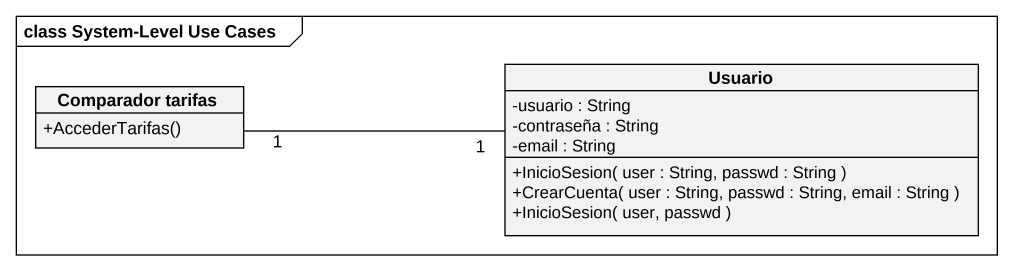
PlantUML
@startuml
mainframe class System-Level Use Cases
hide circle
hide empty members
skinparam classAttributeIconSize 0
class "Comparador tarifas" as Comparador_tarifas {
  +AccederTarifas()
}
class Usuario {
  -usuario : String
  -contraseña : String
  -email : String
  +InicioSesion( user : String, passwd : String )
  +CrearCuenta( user : String, passwd : String, email : String )
  +InicioSesion( user, passwd )
}
Comparador_tarifas "1" -right- "1" Usuario
@enduml
